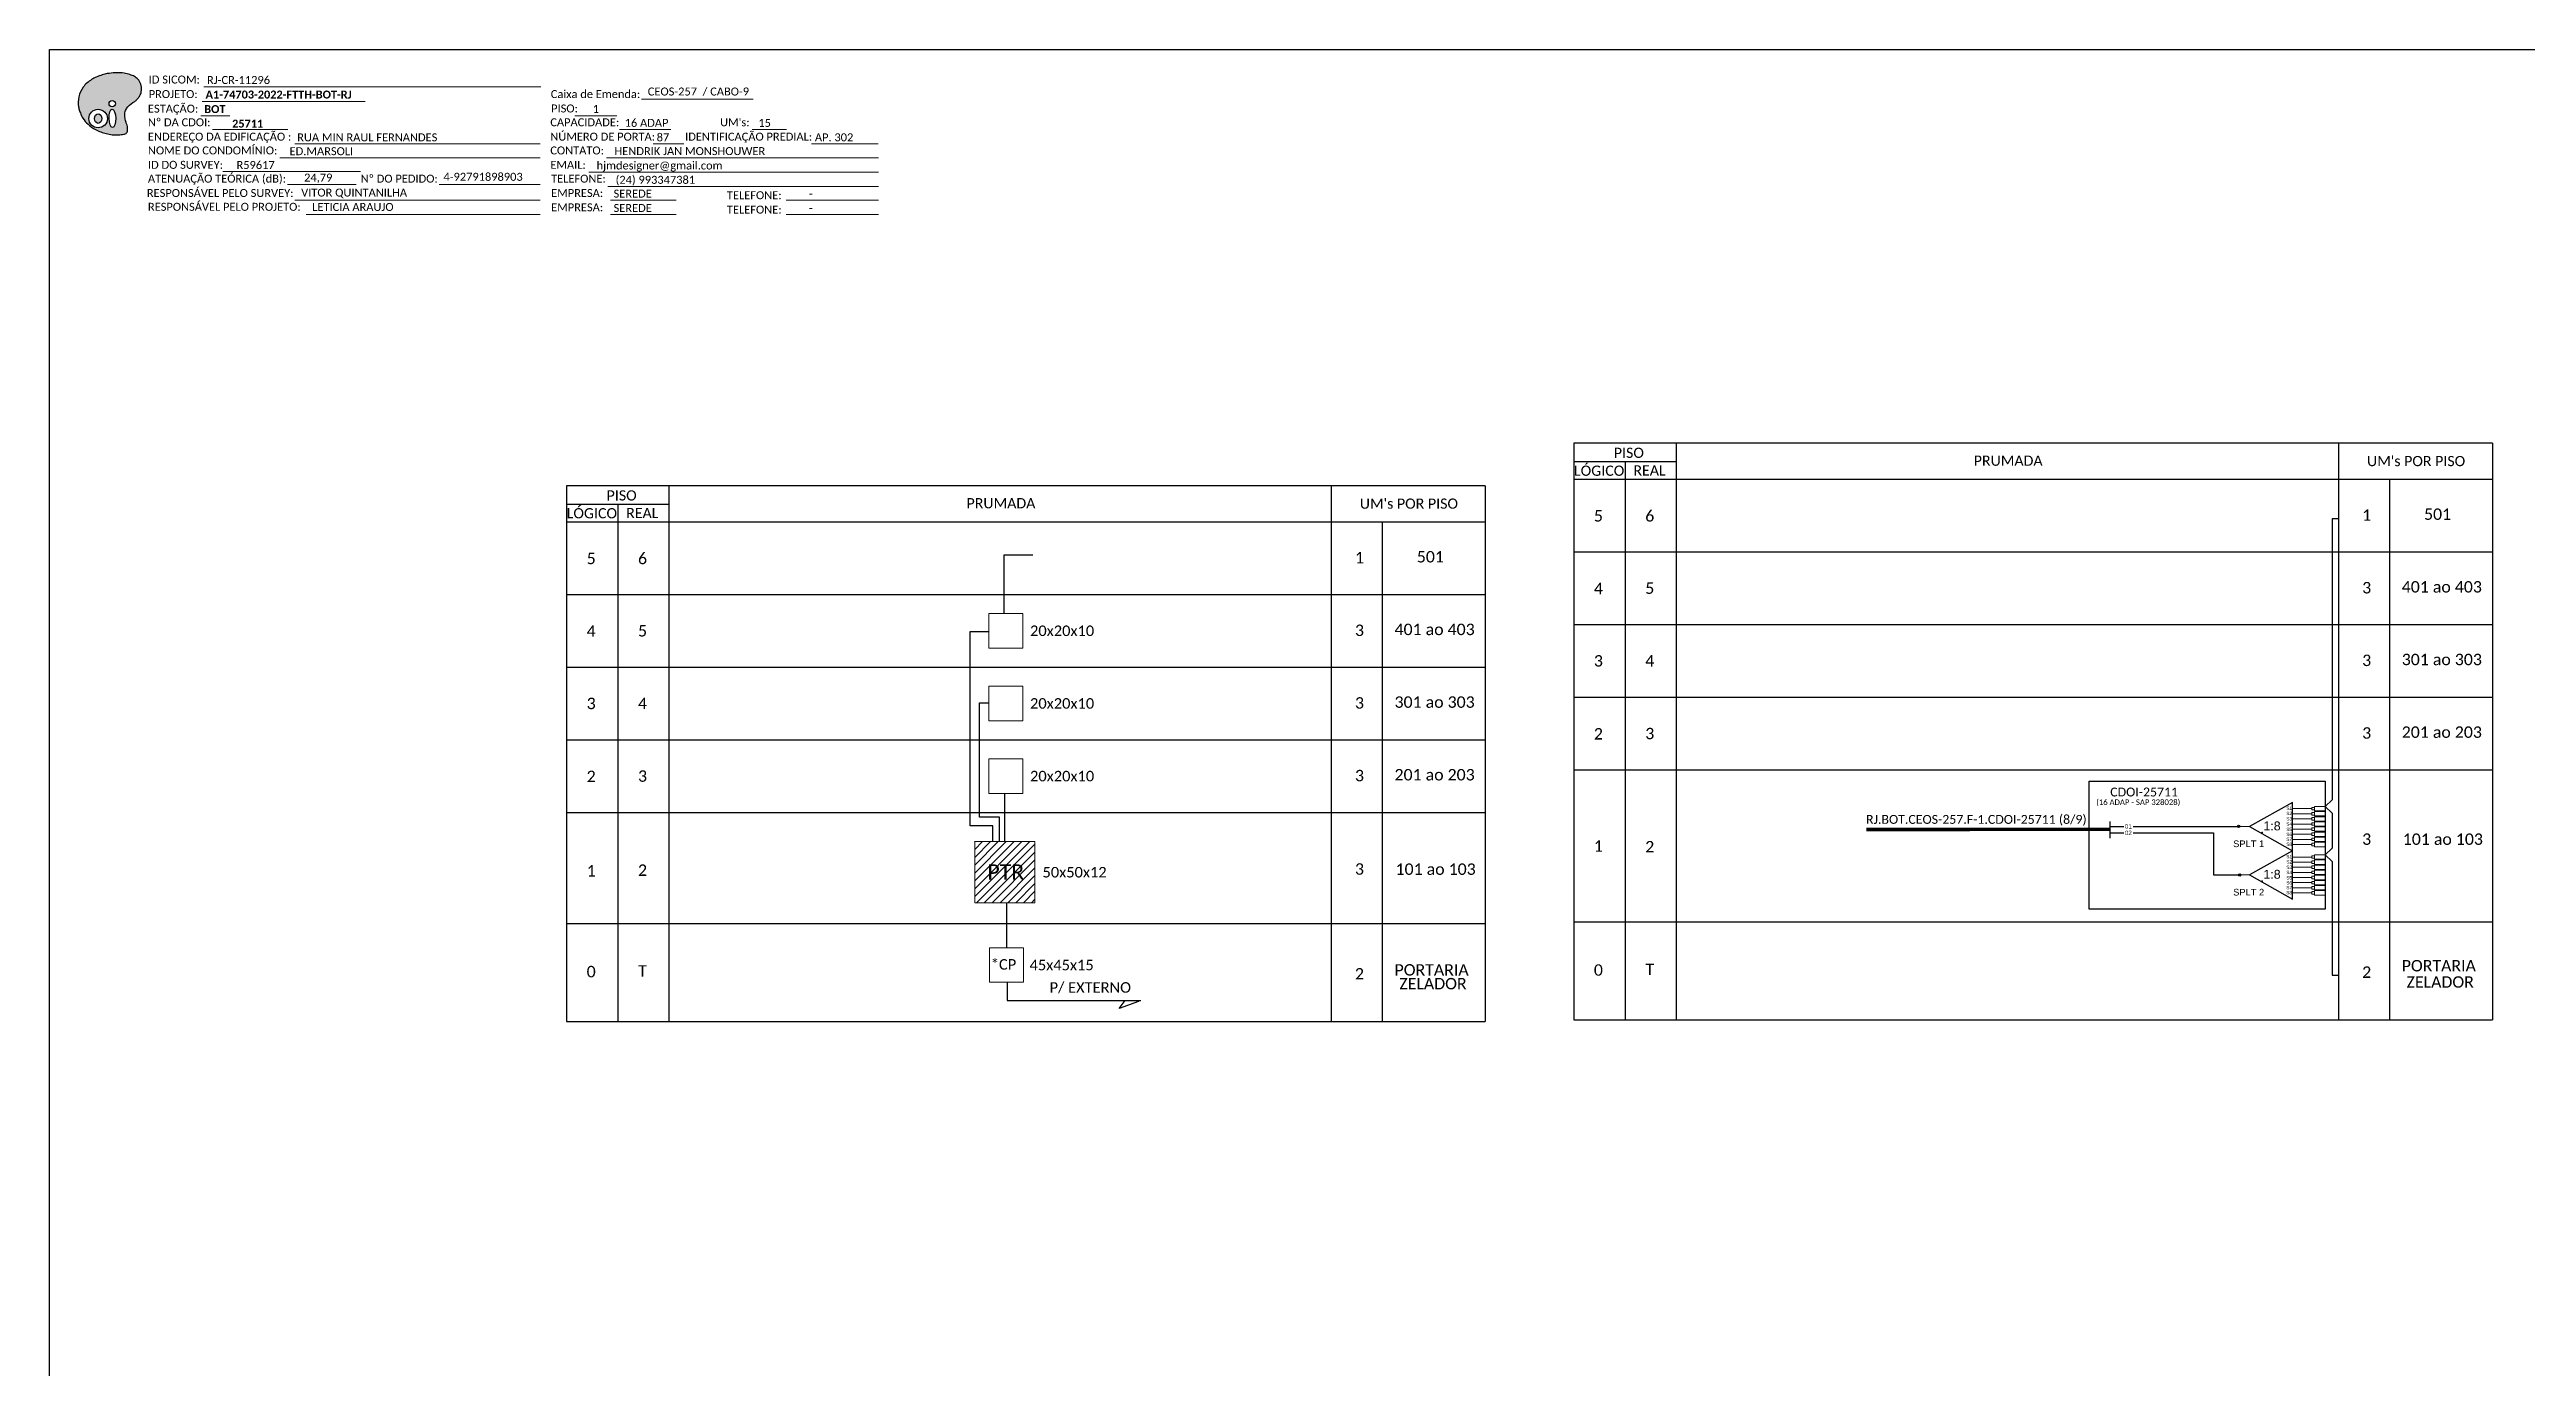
# Model space of a CAD drawing. Extents: x 0 to 841, y 0 to 594.
# Drawn here: x 0 to 558, y 297 to 594 of the extents above; entities that cross this region are included whole.
import ezdxf
from ezdxf.enums import TextEntityAlignment as Align

# ---------------------------------------------------------------- set-up
doc = ezdxf.new("R2010")
doc.units = 0
doc.styles.add('ARIAL', font='arial.ttf')
doc.styles.add('WMF-Calibri0', font='calibri.ttf')
doc.styles.add('WMF-Calibri1', font='calibrib.ttf')

# ---------------------------------------------------------------- blocks, each defined once
blk = doc.blocks.new('OI')
h = blk.add_hatch(color=40)
edge = h.paths.add_edge_path()
edge.add_spline(control_points=[(4.35, -0.67), (3.92, -0.99), (3.26, -1.5), (2.81, -2.59), (2.9, -3.5), (3.06, -4.27), (3.31, -4.85), (3.37, -5.39), (3.4, -5.88), (3.2, -6.4), (2.54, -6.61), (1.65, -6.63), (0.55, -6.67), (-0.56, -6.42), (-1.61, -6.14), (-2.77, -5.61), (-3.92, -4.77), (-4.89, -3.7), (-5.34, -2.65), (-5.6, -1.94), (-5.85, -0.96), (-5.71, 0.47), (-5.1, 2.02), (-4.14, 3.02), (-3.3, 3.61), (-2.37, 4.16), (-1.36, 4.44), (-0.56, 4.7), (0.79, 4.85), (2.24, 4.97), (3.79, 4.57), (4.67, 4.21), (5.44, 3.65), (5.76, 2.99), (6.03, 2.21), (6.01, 1.46), (5.72, 0.64), (5.31, 0.08), (4.88, -0.38), (4.51, -0.55), (4.35, -0.67)], knot_values=[0, 0, 0, 0, 1.60434, 2.417191, 3.427595, 4.282808, 4.776746, 5.304182, 5.888771, 6.258406, 6.858137, 7.79129, 8.986195, 10.124242, 11.187857, 12.242908, 13.953784, 15.414161, 16.515391, 17.349188, 17.675853, 19.552021, 21.515531, 22.568638, 23.63245, 24.621084, 25.782718, 26.745347, 27.142653, 29.870543, 31.004649, 31.921532, 32.709589, 33.801391, 34.042471, 35.192333, 35.971461, 36.628871, 37.254359, 37.836911, 37.836911, 37.836911, 37.836911], degree=3, periodic=0)
h.paths.add_polyline_path([(1.13, -0.87, -1), (-0.04, -0.87, -1)], flags=16)
edge = h.paths.add_edge_path(flags=16)
edge.add_ellipse((0.56, -3.59), major_axis=(-0.02, 1.71), ratio=0.361305, start_angle=0, end_angle=360)
h.paths.add_polyline_path([(-0.36, -3.62, -1), (-3.8, -3.62, -1)], flags=16)
edge = h.paths.add_edge_path(flags=0)
edge.add_ellipse((-2.08, -3.62), major_axis=(0, 0.885), ratio=0.758294, start_angle=0, end_angle=360)
at = {"color": 40}
for centre, radius in [((-2.08, -3.62), 1.72), ((0.54, -0.87), 0.587)]:
    blk.add_circle(centre, radius, dxfattribs=at)
blk.add_ellipse((-2.08, -3.62), major_axis=(0, 0.885), ratio=0.758294, start_param=-3.141592653589792, end_param=3.141592653589792, dxfattribs=at)
blk.add_ellipse((0.56, -3.59), major_axis=(-0.02, 1.71), ratio=0.361305, dxfattribs=at)
at = {"color": 40, "start_tangent": (-0.800898, -0.598801), "end_tangent": (-0.800898, -0.598801)}
blk.add_spline([(4.35, -0.67), (3.2, -1.78), (2.9, -2.54), (2.92, -3.55), (3.12, -4.38), (3.28, -4.85), (3.37, -5.37), (3.35, -5.95), (3.2, -6.29), (2.66, -6.55), (1.73, -6.63), (0.54, -6.62), (-0.58, -6.41), (-1.6, -6.11), (-2.56, -5.67), (-3.95, -4.67), (-4.89, -3.56), (-5.37, -2.56), (-5.64, -1.78), (-5.72, -1.46), (-5.63, 0.42), (-4.84, 2.22), (-4.13, 2.99), (-3.27, 3.62), (-2.4, 4.09), (-1.3, 4.47), (-0.37, 4.72), (0.02, 4.77), (2.75, 4.8), (3.85, 4.53), (4.69, 4.16), (5.31, 3.68), (5.85, 2.73), (5.93, 2.5), (5.94, 1.35), (5.67, 0.62), (5.29, 0.08), (4.84, -0.36), (4.35, -0.67)], degree=3, dxfattribs=at)
blk = doc.blocks.new('SPLT_1-8_SC-APC')
at = {"color": 1}
blk.add_lwpolyline([(-7.37, -2.1), (-17.04, -7.55), (-7.37, -13), (-7.37, -2.1)], dxfattribs=at)
at = {"color": 3, "lineweight": 0}
for points in [[(-2.99, -3.51), (-7.37, -3.51)], [(-7.37, -4.66), (-2.99, -4.66)], [(-2.41, -3.02), (-2.41, -4)], [(-2.41, -3.02), (0, -3.02)], [(-2.41, -4), (0, -4)], [(-2.41, -4.17), (-2.41, -5.16)], [(-2.41, -4.17), (0, -4.17)], [(-2.41, -5.16), (0, -5.16)], [(-2.41, -5.32), (-2.41, -6.31)], [(-2.41, -5.32), (0, -5.32)], [(-7.37, -5.82), (-2.99, -5.82)], [(-7.37, -6.97), (-2.99, -6.97)], [(-7.37, -8.12), (-2.99, -8.12)], [(-7.37, -9.28), (-2.99, -9.28)], [(-7.37, -10.43), (-2.99, -10.43)], [(-2.41, -6.31), (0, -6.31)], [(-2.41, -6.48), (-2.41, -7.46)], [(-2.41, -6.48), (0, -6.48)], [(-2.41, -7.46), (0, -7.46)], [(-2.41, -7.63), (-2.41, -8.62)], [(-2.41, -7.63), (0, -7.63)], [(-2.41, -8.62), (0, -8.62)], [(-2.41, -8.78), (-2.41, -9.77)], [(-2.41, -8.78), (0, -8.78)], [(-2.41, -9.77), (0, -9.77)], [(-2.41, -9.94), (-2.41, -10.92)], [(-2.41, -9.94), (0, -9.94)], [(-2.41, -10.92), (0, -10.92)], [(-2.41, -11.09), (-2.41, -12.08)], [(-2.41, -11.09), (0, -11.09)], [(-7.37, -11.58), (-2.99, -11.58)], [(-2.41, -12.08), (0, -12.08)]]:
    blk.add_lwpolyline(points, dxfattribs=at)
for points in [[(-2.99, -3.22), (-2.41, -3.22), (-2.41, -3.8), (-2.99, -3.8)], [(-2.99, -4.38), (-2.41, -4.38), (-2.41, -4.95), (-2.99, -4.95)], [(-2.99, -5.53), (-2.41, -5.53), (-2.41, -6.1), (-2.99, -6.1)], [(-2.99, -6.68), (-2.41, -6.68), (-2.41, -7.26), (-2.99, -7.26)], [(-2.99, -7.84), (-2.41, -7.84), (-2.41, -8.41), (-2.99, -8.41)], [(-2.99, -8.99), (-2.41, -8.99), (-2.41, -9.56), (-2.99, -9.56)], [(-2.99, -10.14), (-2.41, -10.14), (-2.41, -10.72), (-2.99, -10.72)], [(-2.99, -11.3), (-2.41, -11.3), (-2.41, -11.87), (-2.99, -11.87)]]:
    blk.add_lwpolyline(points, close=True, dxfattribs=at)
at = {"color": 1, "lineweight": 0}
blk.add_lwpolyline([(-17.04, -7.55), (-19.26, -7.55)], dxfattribs=at)
at = {"color": 1, "style": 'ARIAL'}
for s, height, p in [('S1', 0.75, (-8.74, -3.78)), ('S2', 0.75, (-8.74, -4.97)), ('S3', 0.75, (-8.74, -6.18)), ('1:8', 2, (-13.91, -8.4)), ('S4', 0.75, (-8.74, -7.36)), ('S5', 0.75, (-8.74, -8.57)), ('S6', 0.75, (-8.74, -9.69)), ('S7', 0.75, (-8.74, -10.78)), ('S8', 0.75, (-8.74, -11.9))]:
    blk.add_text(s, height=height, dxfattribs=at).set_placement(p)
blk = doc.blocks.new('SPLITTER_')
blk.add_point((0, 0))
at = {"style": 'ARIAL', "flags": 4}
blk.add_attdef('SPLT', (0, -3.26), '', height=1.5, dxfattribs=at)

msp = doc.modelspace()

# ---------------------------------------------------------------- hatches: boundary and pattern name
h = msp.add_hatch(color=3)
h.dxf.hatch_style = 1
edge = h.paths.add_edge_path()
edge.add_arc((493.17, 418.93), 0.256, 0, 360)
h = msp.add_hatch()
h.set_pattern_fill('ANSI31', color=1, scale=10, style=0)
h.set_pattern_definition([(45, (-403.1766, 17.7734), (-0.8838835, 0.8838835), [])])
h.paths.add_polyline_path([(222.01, 415.5), (208.44, 415.5), (208.44, 401.74), (222.01, 401.74)])
h.paths.add_polyline_path([(210.9, 406.09), (220.32, 406.09), (220.32, 411.24), (210.9, 411.24)], flags=24)
h = msp.add_hatch(color=3)
h.dxf.hatch_style = 1
edge = h.paths.add_edge_path()
edge.add_arc((493.45, 408), 0.256, -180, 180, ccw=False)
h = msp.add_hatch()
h.set_pattern_fill('ANSI31', color=1, scale=10, style=0)
h.set_pattern_definition([(45, (-457.8024, -17.5247), (-0.8838835, 0.8838835), [])])
h.paths.add_polyline_path([(156.27, 370.79), (165.7, 370.79), (165.7, 375.94), (156.27, 375.94)], flags=9)

# ---------------------------------------------------------------- linework, layer by layer
at = {"color": 7}
for p, q in [((515.66, 431.68), (515.66, 408.13)), ((288.74, 422.08), (288.74, 407.77))]:
    msp.add_line(p, q, dxfattribs=at)
at = {"color": 3}
for p, q in [((215.21, 415.5), (215.21, 426.38)), ((215.64, 391.57), (215.64, 401.74))]:
    msp.add_line(p, q, dxfattribs=at)
at = {"color": 1}
msp.add_line((464.19, 420.05), (464.19, 416.29), dxfattribs=at)
msp.add_lwpolyline([(0, 594), (841, 594), (841, 0), (0, 0)], close=True)
at = {"color": 7, "lineweight": 0}
for points in [[(34.35, 582.31), (71.14, 582.31)], [(34.74, 585.59), (110.71, 585.59)], [(133.39, 582.8), (158.52, 582.8)], [(34.06, 579.03), (40.61, 579.03)], [(36.72, 575.96), (53.69, 575.96)], [(118.34, 579.07), (127.83, 579.07)], [(128.39, 575.96), (140.01, 575.96)], [(158.33, 575.96), (166, 575.96)], [(51.88, 569.61), (110.55, 569.61)], [(55.29, 572.72), (110.55, 572.72)], [(125.51, 569.61), (186.74, 569.61)], [(135.98, 572.72), (142.92, 572.72)], [(171.67, 572.72), (186.71, 572.72)], [(39.04, 566.55), (70.09, 566.55)], [(121.47, 566.38), (186.74, 566.38)], [(53.58, 563.58), (69.09, 563.58)], [(55.29, 560.03), (110.55, 560.03)], [(87.81, 563.58), (110.57, 563.58)], [(125.75, 563.14), (186.74, 563.14)], [(126.36, 560.03), (141.16, 560.03)], [(165.97, 560.03), (186.74, 560.03)], [(57.78, 556.79), (110.55, 556.79)], [(126.36, 556.79), (141.16, 556.79)], [(165.97, 556.79), (186.74, 556.79)]]:
    msp.add_lwpolyline(points, dxfattribs=at)
at = {"color": 0}
for points in [[(550.38, 505.27), (343.41, 505.27)], [(343.41, 501.16), (366.55, 501.16)], [(323.46, 495.68), (116.48, 495.68)], [(116.48, 491.56), (139.63, 491.56)]]:
    msp.add_lwpolyline(points, dxfattribs=at)
for points in [[(343.41, 505.27), (343.41, 375.34)], [(366.55, 375.34), (366.55, 505.27)], [(550.38, 505.27), (550.38, 375.34)], [(343.41, 497.17), (550.38, 497.17)], [(354.98, 501.16), (354.98, 375.34)], [(527.24, 375.34), (527.24, 497.05)], [(116.48, 495.68), (116.48, 374.97)], [(128.06, 491.56), (128.06, 374.97)], [(139.63, 374.97), (139.63, 495.68)], [(323.46, 495.68), (323.46, 374.97)], [(116.48, 487.57), (323.46, 487.57)], [(300.31, 374.97), (300.31, 487.45)], [(343.41, 480.79), (550.38, 480.79)], [(116.48, 471.2), (323.46, 471.2)], [(343.41, 464.42), (550.38, 464.42)], [(116.48, 454.82), (323.46, 454.82)], [(343.41, 448.05), (550.38, 448.05)], [(116.48, 438.45), (323.46, 438.45)], [(343.41, 431.68), (550.38, 431.68)], [(116.48, 422.08), (323.46, 422.08)], [(116.48, 397.06), (323.46, 397.06)], [(343.41, 397.42), (550.38, 397.42)], [(116.48, 374.97), (323.46, 374.97)], [(343.41, 375.34), (550.38, 375.34)]]:
    msp.add_lwpolyline(points)
at = {"color": 7}
for points in [[(515.66, 505.27), (515.66, 375.34)], [(288.74, 495.68), (288.74, 374.97)]]:
    msp.add_lwpolyline(points, dxfattribs=at)
at = {"color": 3}
for points in [[(515.66, 488.25), (514.26, 488.25), (514.25, 424.93), (512.68, 423.42), (514.25, 421.92), (514.25, 414.03), (512.68, 412.53), (514.25, 411.02), (514.25, 385.4), (515.66, 385.4)], [(215.08, 466.96), (215.08, 480.1), (221.52, 480.1)], [(212.53, 415.5), (212.53, 419.09), (207.41, 419.09), (207.41, 462.88), (211.59, 462.88)], [(214, 415.5), (214, 421), (209.49, 421), (209.49, 446.8), (211.54, 446.8)], [(464.19, 418.93), (467.35, 418.93)], [(469.42, 418.93), (493.17, 418.93)]]:
    msp.add_lwpolyline(points, dxfattribs=at)
at = {"lineweight": 0}
for points in [[(219.25, 466.89), (211.59, 466.89), (211.59, 459.13), (219.25, 459.13)], [(219.25, 450.52), (211.59, 450.52), (211.59, 442.75), (219.25, 442.75)], [(219.25, 434.15), (211.59, 434.15), (211.59, 426.38), (219.25, 426.38)], [(219.44, 391.57), (211.77, 391.57), (211.77, 383.8), (219.44, 383.8)]]:
    msp.add_lwpolyline(points, close=True, dxfattribs=at)
at = {"color": 1}
msp.add_lwpolyline([(459.55, 429.14), (512.68, 429.14), (512.68, 400.3), (459.55, 400.3)], close=True, dxfattribs=at)
msp.add_lwpolyline([(409.31, 418.24, 0.8, 0.8, 0), (464.19, 418.28, 0.8, 0.8, 0)], format="xyseb", dxfattribs=at)
at = {"color": 1, "lineweight": 0}
msp.add_lwpolyline([(208.44, 415.5), (222.01, 415.5), (222.01, 401.74), (208.44, 401.74)], close=True, dxfattribs=at)
at = {"color": 2}
for points in [[(464.19, 417.47), (467.35, 417.47)], [(469.42, 417.47), (487.56, 417.47), (487.56, 408), (493.42, 408)]]:
    msp.add_lwpolyline(points, dxfattribs=at)
at = {"color": 1}
for points in [[(215.74, 383.8), (215.74, 379.72), (245.88, 379.72)], [(240.95, 377.87), (242.36, 379.7)], [(245.37, 379.46), (240.95, 377.87)]]:
    msp.add_lwpolyline(points, dxfattribs=at)
at = {"color": 3}
for centre in [(493.17, 418.93), (493.45, 408)]:
    msp.add_circle(centre, 0.256, dxfattribs=at)

# ---------------------------------------------------------------- block references
at = {"color": 7, "xscale": 1.213923925138498, "yscale": 1.213923925184645, "zscale": 1.213923925163967, "rotation": 0.1532896023337312}
msp.add_blockref('OI', (13.46, 582.84), dxfattribs=at)
at = {"color": 3}
for p in [(512.68, 426.44), (512.68, 415.54)]:
    msp.add_blockref('SPLT_1-8_SC-APC', p, dxfattribs=at)
ref = msp.add_blockref('SPLITTER_', (498.49, 417.52), dxfattribs=dict(xscale=-1))
ref.add_attrib('SPLT', 'SPLT 1', (491.96, 414.26), dxfattribs={"height": 1.5, "style": 'ARIAL'})
ref = msp.add_blockref('SPLITTER_', (498.49, 406.62), dxfattribs=dict(xscale=-1))
ref.add_attrib('SPLT', 'SPLT 2', (491.96, 403.36), dxfattribs={"height": 1.5, "style": 'ARIAL'})

# ---------------------------------------------------------------- texts
at = {"color": 7, "lineweight": 0, "style": 'WMF-Calibri0'}
for s, height, p in [('ID SICOM:', 1.793, (22.34, 586.34)), ('ESTAÇÃO:', 1.793, (22.17, 579.78)), ('PROJETO: ', 1.793, (22.34, 583.06)), ('Caixa de Emenda:', 1.7927, (112.93, 583.06)), ('PISO:', 1.793, (113, 579.82)), ('ENDEREÇO DA EDIFICAÇÃO :', 1.7927, (22.17, 573.47)), ('Nº DA CDOI:', 1.7927, (22.17, 576.71)), ('CAPACIDADE:', 1.7927, (112.82, 576.71)), ('NÚMERO DE PORTA:', 1.7927, (112.82, 573.47)), ('IDENTIFICAÇÃO PREDIAL:', 1.7927, (143.19, 573.47)), ("UM's:", 1.793, (151.07, 576.71)), ('NOME DO CONDOMÍNIO:', 1.7927, (22.17, 570.36)), ('CONTATO:', 1.793, (112.82, 570.36)), ('ATENUAÇÃO TEÓRICA (dB):', 1.7927, (22.17, 564.01)), ('ID DO SURVEY:', 1.7927, (22.17, 567.12)), ('Nº DO PEDIDO:', 1.7927, (70.1, 564.01)), ('EMAIL:', 1.793, (112.82, 567.12)), ('TELEFONE:', 1.793, (113, 564.01)), ('RESPONSÁVEL PELO SURVEY:', 1.7927, (21.93, 560.77)), ('RESPONSÁVEL PELO PROJETO:', 1.7927, (22.17, 557.66)), ('EMPRESA:', 1.793, (113, 560.77)), ('EMPRESA:', 1.793, (113, 557.54)), ('TELEFONE:', 1.793, (152.61, 560.27)), ('TELEFONE:', 1.793, (152.61, 557.03))]:
    msp.add_text(s, height=height, dxfattribs=at).set_placement(p)
at = {"color": 7}
for s, height, style, p in [('BOT', 1.793, 'WMF-Calibri1', (34.85, 579.68)), ('A1-74703-2022-FTTH-BOT-RJ', 1.7927, 'WMF-Calibri1', (35.15, 582.96)), ('1', 1.79, 'WMF-Calibri0', (122.36, 579.72)), ('CEOS-257  / CABO-9', 1.7927, 'WMF-Calibri0', (134.78, 583.64)), ('RUA MIN RAUL FERNANDES', 1.7927, 'WMF-Calibri0', (55.8, 573.31)), ('16 ADAP', 1.793, 'WMF-Calibri0', (129.57, 576.58)), ('87', 1.793, 'WMF-Calibri0', (136.79, 573.32)), ('15', 1.793, 'WMF-Calibri0', (159.69, 576.56)), ('AP. 302', 1.793, 'WMF-Calibri0', (172.43, 573.32)), ('ED.MARSOLI', 1.793, 'WMF-Calibri0', (54.08, 570.19)), ('HENDRIK JAN MONSHOUWER', 1.7927, 'WMF-Calibri0', (127.29, 570.21)), ('R59617', 1.793, 'WMF-Calibri0', (42.13, 567.08)), ('24,79', 1.793, 'WMF-Calibri0', (57.36, 564.25)), ('4-92791898903', 1.7927, 'WMF-Calibri0', (88.75, 564.42)), ('hjmdesigner@gmail.com', 1.7927, 'WMF-Calibri0', (123.25, 566.97)), ('(24) 993347381', 1.7927, 'WMF-Calibri0', (127.53, 563.74)), ('VITOR QUINTANILHA', 1.7927, 'WMF-Calibri0', (56.69, 560.87)), ('LETICIA ARAUJO', 1.7927, 'WMF-Calibri0', (59.18, 557.63)), ('SEREDE', 1.793, 'WMF-Calibri0', (127.07, 560.63)), ('SEREDE', 1.793, 'WMF-Calibri0', (127.07, 557.39)), ('       -', 1.793, 'WMF-Calibri0', (166.67, 560.63)), ('       -    ', 1.7927, 'WMF-Calibri0', (166.67, 557.39)), ('20x20x10', 2.373, 'WMF-Calibri0', (220.9, 461.83)), ('20x20x10', 2.373, 'WMF-Calibri0', (220.9, 445.46)), ('20x20x10', 2.373, 'WMF-Calibri0', (220.9, 429.08)), ('PTR', 3.433, 'WMF-Calibri0', (211.3, 406.96)), ('50x50x12', 2.373, 'WMF-Calibri0', (223.71, 407.42)), ('*CP', 2.373, 'WMF-Calibri0', (212.06, 386.65)), ('45x45x15', 2.373, 'WMF-Calibri0', (220.79, 386.5)), ('P/ EXTERNO', 2.373, 'WMF-Calibri0', (225.3, 381.45))]:
    msp.add_text(s, height=height, dxfattribs=dict(at, style=style)).set_placement(p)
at = {"color": 7, "style": 'WMF-Calibri1'}
msp.add_text('25711', height=1.793, dxfattribs=at).set_placement((44.64, 576.4), align=Align.CENTER)
at = {"color": 0, "style": 'WMF-Calibri0'}
for s, p in [('     PISO', (348.37, 501.97)), ('PRUMADA', (433.51, 500.2)), ("UM's POR PISO", (522.11, 500.11)), ('  LÓGICO', (341.83, 497.94)), ('    REAL', (353.59, 498)), ('  LÓGICO', (114.9, 488.35)), ('     PISO', (121.45, 492.37)), ('PRUMADA', (206.59, 490.61)), ("UM's POR PISO", (295.19, 490.52)), ('    REAL', (126.66, 488.4))]:
    msp.add_text(s, height=2.3, dxfattribs=at).set_placement(p)
at = {"color": 7, "linetype": 'Continuous', "style": 'WMF-Calibri0'}
for s, p in [('501 ', (534.96, 488.01)), ('501 ', (308.04, 478.41)), ('401 ao 403', (529.94, 471.63)), ('401 ao 403', (303.02, 462.04)), ('301 ao 303', (529.94, 455.26)), ('301 ao 303', (303.02, 445.66)), ('201 ao 203', (529.94, 438.89)), ('201 ao 203', (303.02, 429.29)), ('101 ao 103', (530.17, 414.77)), ('101 ao 103', (303.25, 408.01)), ('PORTARIA', (303.02, 385.31)), ('PORTARIA', (529.94, 386.25)), ('ZELADOR', (531.03, 382.58)), ('ZELADOR', (304.11, 382.21))]:
    msp.add_text(s, height=2.575, dxfattribs=at).set_placement(p)
at = {"color": 1, "style": 'WMF-Calibri0'}
msp.add_text('(16 ADAP - SAP 328028)', height=1.25, dxfattribs=at).set_placement((470.57, 423.76), align=Align.CENTER)
for s, p in [('CDOI-25711', (464.26, 425.68)), ('RJ.BOT.CEOS-257.F-1.CDOI-25711 (8/9)', (409.25, 419.51))]:
    msp.add_text(s, height=2, dxfattribs=at).set_placement(p)
at = {"style": 'ARIAL'}
for s, p in [('01', (468.35, 418.93)), ('02', (468.35, 417.47))]:
    msp.add_text(s, height=1, dxfattribs=at).set_placement(p, align=Align.MIDDLE_CENTER)
at = {"color": 7, "insert": (35.47, 588.03), "char_height": 1.7927, "width": 42.385, "attachment_point": 1, "style": 'WMF-Calibri1'}
msp.add_mtext('\\C256;\\fCalibri|b0|i0|c0|p34;RJ-CR-11296', dxfattribs=at)
at = {"color": 7, "linetype": 'Continuous', "style": 'WMF-Calibri0', "flags": 4}
for tag, p in [('5', (348.95, 488.91)), ('6', (360.52, 488.91)), ('1', (522.04, 489.09)), ('5', (122.03, 479.31)), ('6', (133.6, 479.31)), ('1', (295.12, 479.5)), ('4', (348.95, 472.54)), ('5', (360.52, 472.61)), ('3', (522.04, 472.72)), ('4', (122.03, 462.94)), ('5', (133.6, 463.01)), ('3', (295.12, 463.12)), ('3', (522.04, 456.35)), ('3', (348.95, 456.24)), ('4', (360.52, 456.24)), ('3', (122.03, 446.64)), ('4', (133.6, 446.64)), ('3', (295.12, 446.75)), ('2', (348.95, 439.8)), ('3', (360.52, 439.86)), ('3', (522.04, 439.98)), ('2', (122.03, 430.2)), ('3', (133.6, 430.27)), ('3', (295.12, 430.38)), ('1', (348.95, 414.51)), ('2', (360.52, 414.36)), ('3', (522.04, 416.06)), ('1', (122.03, 408.91)), ('2', (133.6, 409.07)), ('3', (295.12, 409.33)), ('0', (122.03, 386.21)), ('T', (133.6, 386.37)), ('2', (295.12, 385.72)), ('0', (348.95, 386.57)), ('T', (360.52, 386.73)), ('2', (522.04, 386.09))]:
    msp.add_attdef(tag, text='XX', height=2.575, dxfattribs=at).set_placement(p, align=Align.MIDDLE_CENTER)

doc.saveas('drawing.dxf')
